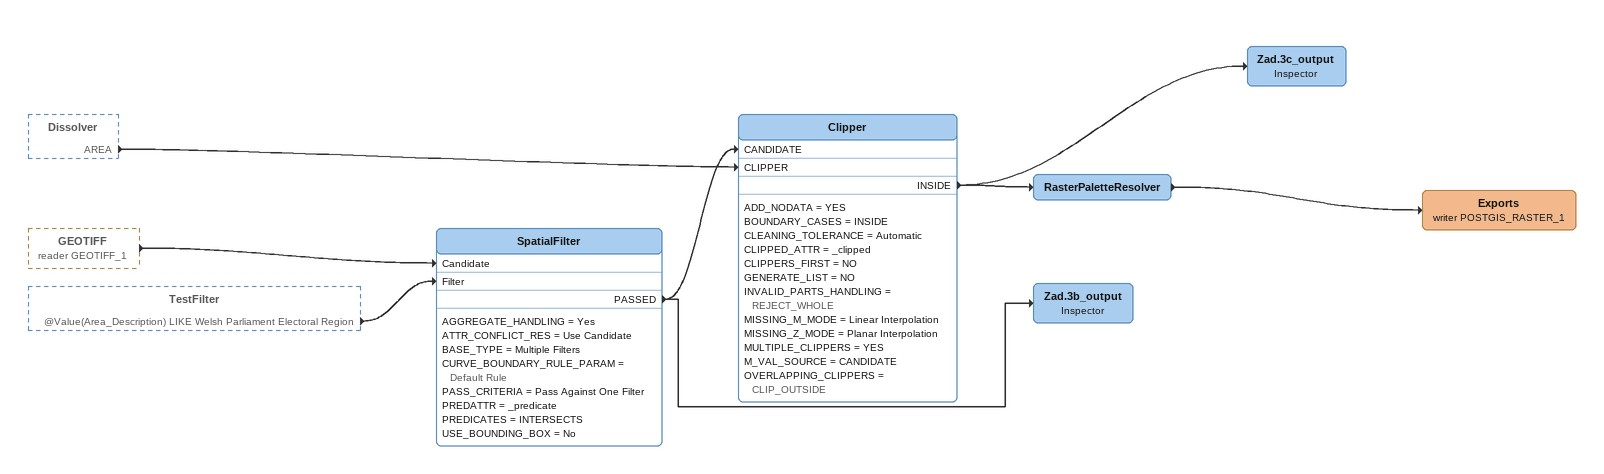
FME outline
Dissolver [outside]
    AREA -> Clipper [CLIPPER]
GEOTIFF (reader GEOTIFF_1) [outside]
    -> SpatialFilter [Candidate]
TestFilter [outside]
    @Value(Area_Description) LIKE Welsh Parliament Electoral Region -> SpatialFilter [Filter]
SpatialFilter
    AGGREGATE_HANDLING = Yes
    ATTR_CONFLICT_RES = Use Candidate
    BASE_TYPE = Multiple Filters
    CURVE_BOUNDARY_RULE_PARAM = Default Rule
    PASS_CRITERIA = Pass Against One Filter
    PREDATTR = _predicate
    PREDICATES = INTERSECTS
    USE_BOUNDING_BOX = No
    PASSED -> Zad.3b_output
    PASSED -> Clipper [CANDIDATE]
Clipper
    ADD_NODATA = YES
    BOUNDARY_CASES = INSIDE
    CLEANING_TOLERANCE = Automatic
    CLIPPED_ATTR = _clipped
    CLIPPERS_FIRST = NO
    GENERATE_LIST = NO
    INVALID_PARTS_HANDLING = REJECT_WHOLE
    MISSING_M_MODE = Linear Interpolation
    MISSING_Z_MODE = Planar Interpolation
    MULTIPLE_CLIPPERS = YES
    M_VAL_SOURCE = CANDIDATE
    OVERLAPPING_CLIPPERS = CLIP_OUTSIDE
    INSIDE -> RasterPaletteResolver
    INSIDE -> Zad.3c_output
Zad.3c_output: Inspector
RasterPaletteResolver
    -> Exports (writer POSTGIS_RASTER_1)
Exports (writer POSTGIS_RASTER_1)
Zad.3b_output: Inspector
